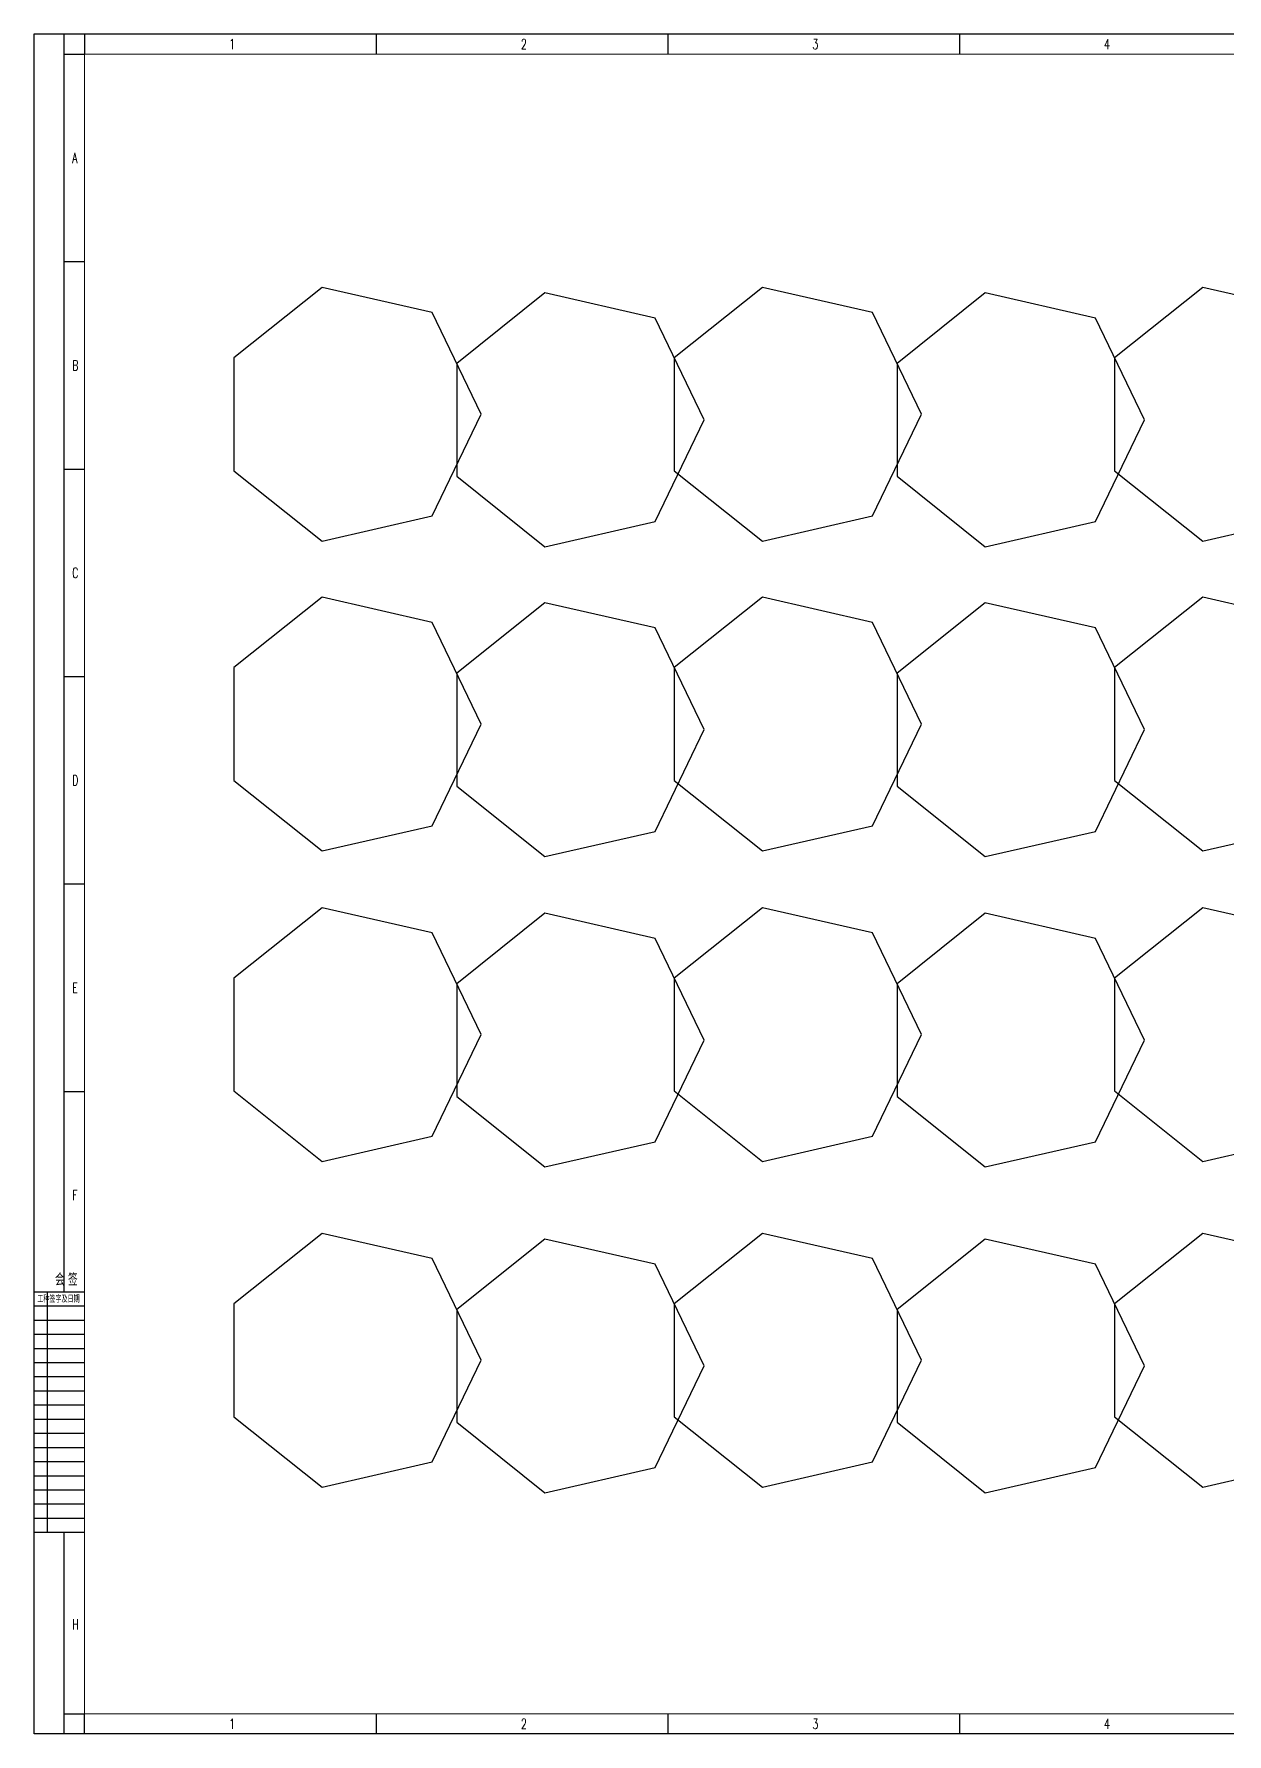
# Model space of a CAD drawing. Extents: x -383207 to 558143, y -95136 to 11777.
# Drawn here: x -324794 to -280539, y -93981 to -30906 of the extents above; entities that cross this region are included whole.
import ezdxf
from ezdxf.enums import TextEntityAlignment as Align

# ---------------------------------------------------------------- set-up
doc = ezdxf.new("R2010")
doc.units = 0
doc.layers.get('0').update_dxf_attribs({"linetype": 'CONTINUOUS'})
doc.styles.add('bine', font='binee.shx', dxfattribs={"width": 0.7, "bigfont": 'binec.shx'})
doc.styles.add('HZbine', font='txt_____.ttf', dxfattribs={"width": 0.7, "bigfont": 'HZTXT'})

# ---------------------------------------------------------------- blocks, each defined once
blk = doc.blocks.new('会签')
at = {"color": 0}
for p, q in [((3629.69, -1305.73), (3604.69, -1305.73)), ((3611.37, -1424.73), (3611.37, -1305.73)), ((3629.69, -1312.73), (3604.69, -1312.73)), ((3629.69, -1319.73), (3604.69, -1319.73)), ((3629.69, -1326.73), (3604.69, -1326.73)), ((3629.69, -1333.73), (3604.69, -1333.73)), ((3629.69, -1340.73), (3604.69, -1340.73)), ((3629.69, -1347.73), (3604.69, -1347.73)), ((3629.69, -1354.73), (3604.69, -1354.73)), ((3629.69, -1361.73), (3604.69, -1361.73)), ((3629.69, -1368.73), (3604.69, -1368.73)), ((3629.69, -1375.73), (3604.69, -1375.73)), ((3629.69, -1382.73), (3604.69, -1382.73)), ((3629.69, -1389.73), (3604.69, -1389.73)), ((3629.69, -1396.73), (3604.69, -1396.73)), ((3629.69, -1403.73), (3604.69, -1403.73)), ((3629.69, -1410.73), (3604.69, -1410.73)), ((3629.69, -1417.73), (3604.69, -1417.73)), ((3629.69, -1424.73), (3604.69, -1424.73))]:
    blk.add_line(p, q, dxfattribs=at)
at = {"color": 0, "style": 'bine', "width": 0.7}
for s, height, p in [('会 签  ', 6, (3622.23, -1302.52)), ('工种签字及日期', 3.3, (3616.78, -1310.89))]:
    blk.add_text(s, height=height, dxfattribs=at).set_placement(p, align=Align.CENTER)

msp = doc.modelspace()

# ---------------------------------------------------------------- linework, layer by layer
at = {"color": 4, "flags": 128}
for points in [[(-324794.3, -30906.3), (-235619.3, -30906.3)], [(-324794.3, -93981.3), (-324794.3, -30906.3)], [(-322919.3, -30906.3), (-322919.3, -31656.3)], [(-312101.3, -30906.3), (-312101.3, -31656.3)], [(-301283.3, -30906.3), (-301283.3, -31656.3)], [(-290465.3, -30906.3), (-290465.3, -31656.3)], [(-323669.3, -31656.3), (-322919.3, -31656.3)], [(-323669.3, -31656.3), (-322919.3, -31656.3)], [(-323669.3, -39353.2), (-322919.3, -39353.2)], [(-323669.3, -47050.1), (-322919.3, -47050.1)], [(-323669.3, -54746.9), (-322919.3, -54746.9)], [(-323669.3, -62443.8), (-322919.3, -62443.8)], [(-323669.3, -70140.7), (-322919.3, -70140.7)], [(-323669.3, -93231.3), (-322919.3, -93231.3)], [(-322919.3, -93981.3), (-322919.3, -93231.3)], [(-312101.3, -93231.3), (-312101.3, -93981.3)], [(-301283.3, -93231.3), (-301283.3, -93981.3)], [(-290465.3, -93231.3), (-290465.3, -93981.3)], [(-235619.3, -93981.3), (-324794.3, -93981.3)]]:
    msp.add_lwpolyline(points, dxfattribs=at)
for points in [[(-324794.3, -30906.3), (-235619.3, -30906.3), (-235619.3, -93981.3), (-324794.3, -93981.3)], [(-308206, -45014.5), (-310023.6, -41240.3), (-314107.5, -40308.2), (-317382.6, -42920), (-317382.6, -47109), (-314107.5, -49720.8), (-310023.6, -48788.6)], [(-291870.2, -45014.5), (-293687.7, -41240.3), (-297771.7, -40308.2), (-301046.7, -42920), (-301046.7, -47109), (-297771.7, -49720.8), (-293687.7, -48788.6)], [(-275534.3, -45014.5), (-277351.8, -41240.3), (-281435.8, -40308.2), (-284710.9, -42920), (-284710.9, -47109), (-281435.8, -49720.8), (-277351.8, -48788.6)], [(-299938.2, -45221.9), (-301755.7, -41447.8), (-305839.7, -40515.6), (-309114.8, -43127.4), (-309114.8, -47316.4), (-305839.7, -49928.2), (-301755.7, -48996.1)], [(-283602.3, -45221.9), (-285419.9, -41447.8), (-289503.8, -40515.6), (-292778.9, -43127.4), (-292778.9, -47316.4), (-289503.8, -49928.2), (-285419.9, -48996.1)], [(-308206, -56509.9), (-310023.6, -52735.7), (-314107.5, -51803.6), (-317382.6, -54415.4), (-317382.6, -58604.4), (-314107.5, -61216.2), (-310023.6, -60284)], [(-299938.2, -56717.3), (-301755.7, -52943.1), (-305839.7, -52011), (-309114.8, -54622.8), (-309114.8, -58811.8), (-305839.7, -61423.6), (-301755.7, -60491.4)], [(-291870.2, -56509.9), (-293687.7, -52735.7), (-297771.7, -51803.6), (-301046.7, -54415.4), (-301046.7, -58604.4), (-297771.7, -61216.2), (-293687.7, -60284)], [(-283602.3, -56717.3), (-285419.9, -52943.1), (-289503.8, -52011), (-292778.9, -54622.8), (-292778.9, -58811.8), (-289503.8, -61423.6), (-285419.9, -60491.4)], [(-275534.3, -56509.9), (-277351.8, -52735.7), (-281435.8, -51803.6), (-284710.9, -54415.4), (-284710.9, -58604.4), (-281435.8, -61216.2), (-277351.8, -60284)], [(-308206, -68029.2), (-310023.6, -64255.1), (-314107.5, -63323), (-317382.6, -65934.7), (-317382.6, -70123.7), (-314107.5, -72735.5), (-310023.6, -71803.4)], [(-299938.2, -68236.7), (-301755.7, -64462.5), (-305839.7, -63530.4), (-309114.8, -66142.2), (-309114.8, -70331.2), (-305839.7, -72943), (-301755.7, -72010.8)], [(-291870.2, -68029.2), (-293687.7, -64255.1), (-297771.7, -63323), (-301046.7, -65934.7), (-301046.7, -70123.7), (-297771.7, -72735.5), (-293687.7, -71803.4)], [(-283602.3, -68236.7), (-285419.9, -64462.5), (-289503.8, -63530.4), (-292778.9, -66142.2), (-292778.9, -70331.2), (-289503.8, -72943), (-285419.9, -72010.8)], [(-275534.3, -68029.2), (-277351.8, -64255.1), (-281435.8, -63323), (-284710.9, -65934.7), (-284710.9, -70123.7), (-281435.8, -72735.5), (-277351.8, -71803.4)], [(-308206, -80115.1), (-310023.6, -76341), (-314107.5, -75408.9), (-317382.6, -78020.6), (-317382.6, -82209.6), (-314107.5, -84821.4), (-310023.6, -83889.3)], [(-299938.2, -80322.6), (-301755.7, -76548.4), (-305839.7, -75616.3), (-309114.8, -78228.1), (-309114.8, -82417.1), (-305839.7, -85028.9), (-301755.7, -84096.7)], [(-291870.2, -80115.1), (-293687.7, -76341), (-297771.7, -75408.9), (-301046.7, -78020.6), (-301046.7, -82209.6), (-297771.7, -84821.4), (-293687.7, -83889.3)], [(-283602.3, -80322.6), (-285419.9, -76548.4), (-289503.8, -75616.3), (-292778.9, -78228.1), (-292778.9, -82417.1), (-289503.8, -85028.9), (-285419.9, -84096.7)], [(-275534.3, -80115.1), (-277351.8, -76341), (-281435.8, -75408.9), (-284710.9, -78020.6), (-284710.9, -82209.6), (-281435.8, -84821.4), (-277351.8, -83889.3)]]:
    msp.add_lwpolyline(points, close=True)
at = {"color": 4}
for points in [[(-323669.3, -77584.4), (-323669.3, -30906.3)], [(-323669.3, -93981.3), (-323669.3, -86509.4)]]:
    msp.add_lwpolyline(points, dxfattribs=at)
at = {"color": 4, "const_width": 37.5}
msp.add_lwpolyline([(-322919.3, -31656.3), (-236375.3, -31656.3), (-236375.3, -93231.3), (-322919.3, -93231.3)], close=True, dxfattribs=at)

# ---------------------------------------------------------------- block references
at = {"color": 4, "xscale": 75, "yscale": 75, "zscale": 75}
msp.add_blockref('会签', (-595145.7, 20345.3), dxfattribs=at)

# ---------------------------------------------------------------- texts
at = {"color": 4, "style": 'HZbine', "width": 0.7}
for s, p in [('1', (-317554.2, -31468.8)), ('2', (-306736.2, -31468.8)), ('3', (-295918.2, -31468.8)), ('4', (-285100.2, -31468.8)), ('A', (-323380.2, -35692.8)), ('B', (-323380.2, -43389.7)), ('C', (-323380.2, -51086.5)), ('D', (-323380.2, -58783.4)), ('E', (-323380.2, -66480.3)), ('F', (-323380.2, -74177.2)), ('H', (-323380.2, -90101.5)), ('1', (-317554.2, -93793.8)), ('2', (-306736.2, -93793.8)), ('3', (-295918.2, -93793.8)), ('4', (-285100.2, -93793.8))]:
    msp.add_text(s, height=375, dxfattribs=at).set_placement(p)

doc.saveas('drawing.dxf')
